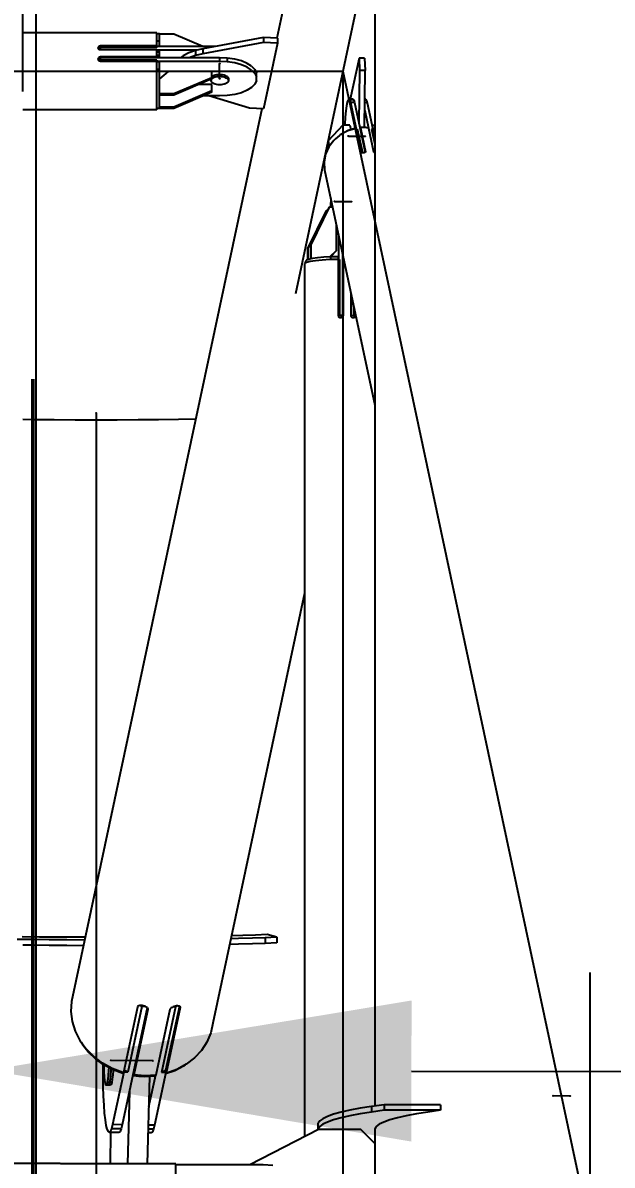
# Model space of a CAD drawing. Header units: millimetres. Extents: x 150209.93 to 150215.05, y 136675.65 to 136679.93.
# Drawn here: x 150211.3621 to 150211.4039, y 136678.6194 to 136678.7003 of the extents above; entities that cross this region are included whole.
import ezdxf

# ---------------------------------------------------------------- set-up
doc = ezdxf.new("R2010")
doc.units = ezdxf.units.MM
doc.header["$LTSCALE"] = 0.25
for name, pattern in [('CENTER', [50.8, 31.75, -6.35, 6.35, -6.35]), ('XKITLINE00', [0]), ('XKITLINE02', [4, 2, -2])]:
    doc.linetypes.add(name, pattern=pattern)
doc.styles.add('ROMANS', font='romans.shx')
doc.dimstyles.new('MD300', dxfattribs={"dimtxt": 2.5, "dimasz": 2.5, "dimexe": 1, "dimexo": 1, "dimgap": 0.5, "dimtad": 1, "dimdec": 1, "dimlfac": 50, "dimrnd": 0.5, "dimdsep": 46, "dimtxsty": 'ROMANS', "dimcen": 1, "dimclrd": 146, "dimclre": 146, "dimclrt": 30, "dimadec": 1, "dimazin": 2, "dimtfac": 1, "dimtdec": 1, "dimtmove": 0, "dimatfit": 1, "dimfxl": 1, "dimtolj": 1, "dimtzin": 0, "dimlwd": -1, "dimlwe": -1, "dimarcsym": 0})

# ---------------------------------------------------------------- blocks, each defined once
blk = doc.blocks.new('çatıı')
at = {"color": 8, "linetype": 'CENTER'}
for p, q in [((12195, 16877.2), (12195, 15209.12)), ((12370, 16010.75), (12370, 14354.32)), ((12370, 15740.27), (12195, 14920.27)), ((12238.78, 15327.62), (12238.78, 15332.93)), ((11927.5, 15330.27), (12282.5, 15330.27)), ((12282.5, 15330.27), (12282.5, 14510.27)), ((12282.5, 15330.27), (12370, 14920.27)), ((12284.42, 15307.31), (12290.39, 15307.23)), ((12279.51, 15284.13), (12285.48, 15284.06)), ((12195, 15209.12), (12195, 13540.01)), ((12215.11, 14979.51), (12200.2, 14979.7)), ((12362.99, 14967.06), (12357.02, 14967.13))]:
    blk.add_line(p, q, dxfattribs=at)
at = {"color": 8, "linetype": 'XKITLINE00'}
for p, q in [((12293.8, 15535.26), (12293.8, 14963.53)), ((12293.8, 15504.65), (12259.07, 15341.95)), ((12216.48, 15343.92), (12168.99, 15343.92)), ((12216.48, 15342.79), (12216.48, 15343.92)), ((12217.48, 15343.52), (12216.48, 15343.52)), ((12216.48, 15339.05), (12216.48, 15342.79)), ((12217.48, 15340.88), (12216.48, 15340.88)), ((12217.48, 15342.28), (12217.48, 15343.52)), ((12222.48, 15343.45), (12217.48, 15343.45)), ((12217.48, 15339.05), (12217.48, 15342.28)), ((12232.83, 15339.05), (12222.48, 15343.45)), ((12254.3, 15342.18), (12232.84, 15338.25)), ((12254.3, 15340.41), (12232.84, 15336.48)), ((12254.3, 15342.18), (12254.3, 15340.41)), ((12259.27, 15341.95), (12254.3, 15342.18)), ((12259.27, 15340.18), (12254.3, 15340.41)), ((12259.27, 15340.18), (12254.31, 15316.92)), ((12259.27, 15341.95), (12259.27, 15340.18)), ((12195.67, 15338.74), (12195.63, 15338.53)), ((12195.63, 15338.53), (12195.67, 15338.31)), ((12195.67, 15338.46), (12195.66, 15338.38)), ((12195.79, 15338.94), (12195.67, 15338.74)), ((12195.79, 15338.66), (12195.67, 15338.46)), ((12195.67, 15338.31), (12195.79, 15338.11)), ((12195.96, 15339.08), (12195.79, 15338.94)), ((12195.95, 15338.79), (12195.79, 15338.66)), ((12195.98, 15337.95), (12195.79, 15338.11)), ((12195.98, 15338.81), (12195.95, 15338.79)), ((12196.22, 15339.18), (12195.98, 15339.1)), ((12196.22, 15338.9), (12195.98, 15338.81)), ((12196.22, 15337.85), (12195.98, 15337.95)), ((12196.48, 15339.22), (12196.22, 15339.18)), ((12196.46, 15338.93), (12196.22, 15338.9)), ((12196.48, 15337.82), (12196.22, 15337.85)), ((12196.48, 15339.22), (12196.48, 15338.93)), ((12216.48, 15339.22), (12196.48, 15339.22)), ((12216.48, 15338.93), (12196.48, 15338.93)), ((12196.48, 15337.82), (12196.48, 15338.93)), ((12216.48, 15338.65), (12196.48, 15338.65)), ((12216.48, 15337.82), (12196.48, 15337.82)), ((12216.48, 15339.05), (12216.48, 15338.65)), ((12237.19, 15339.05), (12216.48, 15339.05)), ((12216.48, 15335.07), (12216.48, 15337.82)), ((12230.58, 15337.72), (12216.48, 15337.72)), ((12217.48, 15337.67), (12216.48, 15337.67)), ((12217.48, 15337.08), (12216.48, 15337.08)), ((12217.48, 15336.47), (12217.48, 15337.67)), ((12217.48, 15335.07), (12217.48, 15336.47)), ((12227.8, 15336.79), (12225.79, 15335.76)), ((12230.18, 15337.63), (12227.8, 15336.79)), ((12232.84, 15338.25), (12230.18, 15337.63)), ((12230.18, 15337.63), (12230.18, 15335.86)), ((12232.84, 15336.48), (12230.18, 15335.86)), ((12232.84, 15338.25), (12232.84, 15336.48)), ((12195.67, 15334.79), (12195.63, 15334.55)), ((12195.63, 15334.55), (12195.67, 15334.3)), ((12195.67, 15334.51), (12195.65, 15334.41)), ((12195.79, 15335.01), (12195.67, 15334.79)), ((12195.79, 15334.73), (12195.67, 15334.51)), ((12195.67, 15334.3), (12195.79, 15334.08)), ((12195.98, 15335.19), (12195.79, 15335.01)), ((12195.98, 15334.91), (12195.79, 15334.73)), ((12195.98, 15333.9), (12195.79, 15334.08)), ((12196.22, 15335.3), (12195.98, 15335.19)), ((12196.22, 15335.02), (12195.98, 15334.91)), ((12196.22, 15333.81), (12195.98, 15333.9)), ((12196.48, 15335.34), (12196.22, 15335.3)), ((12196.22, 15335.3), (12196.22, 15335.02)), ((12196.48, 15335.06), (12196.22, 15335.02)), ((12196.48, 15333.74), (12196.22, 15333.81)), ((12196.48, 15335.34), (12196.48, 15335.07)), ((12216.48, 15335.34), (12196.48, 15335.34)), ((12196.48, 15333.74), (12196.48, 15335.07)), ((12238.78, 15335.07), (12196.48, 15335.07)), ((12216.48, 15334.14), (12196.48, 15334.14)), ((12216.48, 15333.74), (12196.48, 15333.74)), ((12217.48, 15335.84), (12216.48, 15335.84)), ((12217.48, 15335.19), (12216.48, 15335.19)), ((12216.48, 15335.19), (12216.48, 15335.07)), ((12216.48, 15334.14), (12216.48, 15333.75)), ((12238.78, 15333.75), (12216.48, 15333.75)), ((12216.48, 15316.63), (12216.48, 15333.74)), ((12217.48, 15333.55), (12216.48, 15333.55)), ((12217.48, 15328.16), (12217.48, 15333.55)), ((12225.79, 15335.76), (12224.87, 15335.07)), ((12230.18, 15335.86), (12227.94, 15335.07)), ((12238.78, 15335.07), (12238.78, 15333.75)), ((12241.5, 15334.94), (12238.78, 15335.07)), ((12241.5, 15333.61), (12238.78, 15333.75)), ((12241.5, 15334.94), (12241.5, 15333.61)), ((12244.11, 15334.54), (12241.5, 15334.94)), ((12244.11, 15333.22), (12241.5, 15333.61)), ((12246.48, 15333.9), (12244.11, 15334.54)), ((12246.48, 15332.58), (12244.11, 15333.22)), ((12248.51, 15333.05), (12246.48, 15333.9)), ((12248.51, 15331.72), (12246.48, 15332.58)), ((12250.12, 15332.01), (12248.51, 15333.05)), ((12250.12, 15332.01), (12251.24, 15330.84)), ((12288.2, 15334.94), (12285.12, 15320.4)), ((12290.19, 15334.91), (12288.2, 15334.94)), ((12288.2, 15334.94), (12288.39, 15330.53)), ((12290.19, 15334.91), (12290.38, 15330.5)), ((12217.48, 15330.87), (12216.48, 15330.87)), ((12220.48, 15330.19), (12217.48, 15327.54)), ((12217.48, 15322.25), (12217.48, 15328.16)), ((12235.98, 15330.19), (12220.48, 15330.19)), ((12235.98, 15327.98), (12222.48, 15322.24)), ((12235.98, 15327.52), (12235.98, 15330.19)), ((12236.09, 15328.35), (12235.98, 15328.23)), ((12236.4, 15328.55), (12236.09, 15328.35)), ((12236.79, 15328.73), (12236.4, 15328.55)), ((12236.79, 15328.03), (12236.4, 15327.85)), ((12237.23, 15328.88), (12236.79, 15328.73)), ((12237.23, 15328.17), (12236.79, 15328.03)), ((12237.72, 15328.98), (12237.23, 15328.88)), ((12237.72, 15328.28), (12237.23, 15328.17)), ((12238.24, 15329.05), (12237.72, 15328.98)), ((12238.24, 15328.34), (12237.72, 15328.28)), ((12238.78, 15329.07), (12238.24, 15329.05)), ((12238.78, 15328.36), (12238.24, 15328.34)), ((12239.32, 15329.05), (12238.78, 15329.07)), ((12238.78, 15329.07), (12238.78, 15328.36)), ((12239.32, 15328.34), (12238.78, 15328.36)), ((12239.84, 15328.98), (12239.32, 15329.05)), ((12239.84, 15328.28), (12239.32, 15328.34)), ((12240.33, 15328.88), (12239.84, 15328.98)), ((12240.33, 15328.17), (12239.84, 15328.28)), ((12240.77, 15328.73), (12240.33, 15328.88)), ((12240.77, 15328.03), (12240.33, 15328.17)), ((12241.15, 15328.55), (12240.77, 15328.73)), ((12241.15, 15327.85), (12240.77, 15328.03)), ((12241.46, 15328.35), (12241.15, 15328.55)), ((12241.46, 15328.35), (12241.69, 15328.12)), ((12241.69, 15328.12), (12241.83, 15327.87)), ((12241.83, 15327.87), (12241.88, 15327.62)), ((12250.12, 15330.68), (12248.51, 15331.72)), ((12250.12, 15330.68), (12251.24, 15329.51)), ((12251.24, 15330.84), (12251.81, 15329.59)), ((12251.24, 15329.51), (12251.81, 15328.26)), ((12251.81, 15326.98), (12251.81, 15329.59)), ((12288.39, 15330.53), (12288.17, 15311.99)), ((12290.38, 15330.5), (12288.39, 15330.53)), ((12290.14, 15310.34), (12290.38, 15330.5)), ((12235.98, 15327.52), (12222.48, 15321.77)), ((12235.98, 15325.52), (12231.29, 15325.52)), ((12235.68, 15327.39), (12235.68, 15326.92)), ((12235.73, 15327.17), (12235.68, 15326.92)), ((12235.68, 15326.92), (12235.73, 15326.66)), ((12235.87, 15327.41), (12235.73, 15327.17)), ((12235.73, 15326.66), (12235.87, 15326.42)), ((12235.96, 15327.51), (12235.87, 15327.41)), ((12235.87, 15326.42), (12236.09, 15326.19)), ((12236.09, 15327.64), (12235.98, 15327.52)), ((12235.98, 15322.84), (12235.98, 15325.52)), ((12236.4, 15327.85), (12236.09, 15327.64)), ((12236.4, 15325.98), (12236.09, 15326.19)), ((12236.79, 15325.81), (12236.4, 15325.98)), ((12237.23, 15325.66), (12236.79, 15325.81)), ((12237.72, 15325.55), (12237.23, 15325.66)), ((12238.24, 15325.49), (12237.72, 15325.55)), ((12238.78, 15325.47), (12238.24, 15325.49)), ((12239.32, 15325.49), (12238.78, 15325.47)), ((12239.84, 15325.55), (12239.32, 15325.49)), ((12240.33, 15325.66), (12239.84, 15325.55)), ((12240.77, 15325.81), (12240.33, 15325.66)), ((12241.15, 15325.98), (12240.77, 15325.81)), ((12241.46, 15327.64), (12241.15, 15327.85)), ((12241.46, 15326.19), (12241.15, 15325.98)), ((12241.46, 15327.64), (12241.69, 15327.41)), ((12241.69, 15326.42), (12241.46, 15326.19)), ((12241.69, 15327.41), (12241.83, 15327.17)), ((12241.83, 15326.66), (12241.69, 15326.42)), ((12241.83, 15327.17), (12241.88, 15326.92)), ((12241.88, 15326.92), (12241.83, 15326.66)), ((12241.88, 15327.62), (12241.88, 15326.92)), ((12250.12, 15324.56), (12248.51, 15323.53)), ((12251.24, 15325.73), (12250.12, 15324.56)), ((12251.81, 15326.98), (12251.24, 15325.73)), ((12217.48, 15322.25), (12217.48, 15322.24)), ((12217.48, 15322.24), (12217.48, 15322.22)), ((12222.48, 15322.24), (12217.48, 15322.24)), ((12217.48, 15317.12), (12217.48, 15322.22)), ((12222.48, 15321.77), (12217.48, 15321.77)), ((12235.98, 15323.31), (12222.48, 15317.56)), ((12235.98, 15322.84), (12222.48, 15317.1)), ((12222.48, 15322.24), (12222.48, 15321.77)), ((12238.78, 15321.5), (12232.83, 15321.5)), ((12249.33, 15317.16), (12234.89, 15321.5)), ((12241.5, 15321.63), (12238.78, 15321.5)), ((12244.11, 15322.03), (12241.5, 15321.63)), ((12246.48, 15322.67), (12244.11, 15322.03)), ((12248.51, 15323.53), (12246.48, 15322.67)), ((12284.32, 15320.16), (12284.03, 15319.35)), ((12284.61, 15320.41), (12284.32, 15320.16)), ((12286.1, 15320.39), (12284.61, 15320.41)), ((12284.61, 15320.41), (12284.89, 15320.08)), ((12286.38, 15320.06), (12284.89, 15320.08)), ((12284.89, 15320.08), (12285.15, 15319.19)), ((12286.1, 15320.39), (12286.38, 15320.06)), ((12286.38, 15320.06), (12286.64, 15319.17)), ((12290.57, 15320.33), (12290.26, 15320.33)), ((12290.85, 15320), (12290.26, 15320.01)), ((12290.57, 15320.33), (12290.85, 15320)), ((12290.85, 15320), (12291.11, 15319.12)), ((12216.48, 15316.63), (12168.99, 15316.63)), ((12253.74, 15316.95), (12186.21, 15000.53)), ((12217.48, 15317.03), (12216.48, 15317.03)), ((12222.48, 15317.56), (12217.48, 15317.56)), ((12217.48, 15317.12), (12217.48, 15317.1)), ((12222.48, 15317.1), (12217.48, 15317.1)), ((12217.48, 15317.1), (12217.48, 15317.03)), ((12222.48, 15317.56), (12222.48, 15317.1)), ((12254.31, 15316.92), (12249.33, 15317.16)), ((12283.53, 15316.22), (12283.33, 15314.03)), ((12283.77, 15318.02), (12283.53, 15316.22)), ((12284.03, 15319.35), (12283.77, 15318.02)), ((12286.64, 15319.17), (12285.15, 15319.19)), ((12285.15, 15319.19), (12287.15, 15309.82)), ((12286.64, 15319.17), (12290.41, 15301.51)), ((12290.21, 15316.37), (12291.55, 15310.12)), ((12291.11, 15319.12), (12290.25, 15319.13)), ((12291.11, 15319.12), (12293.11, 15309.74)), ((12283.33, 15314.03), (12283.18, 15311.54)), ((12282.49, 15311.15), (12277.24, 15305.56)), ((12281.53, 15307.69), (12279.26, 15305.75)), ((12284.2, 15309.13), (12281.53, 15307.69)), ((12281.96, 15308.01), (12281.6, 15307.72)), ((12284.35, 15309.26), (12281.96, 15308.01)), ((12284.98, 15311.12), (12282.49, 15311.15)), ((12283.18, 15311.54), (12283.16, 15311.14)), ((12287.06, 15309.99), (12284.2, 15309.13)), ((12286.95, 15310.04), (12284.35, 15309.26)), ((12284.35, 15309.26), (12284.37, 15309.18)), ((12284.98, 15311.12), (12285.31, 15309.55)), ((12286.95, 15310.04), (12286.96, 15309.96)), ((12287.06, 15309.99), (12288.85, 15301.58)), ((12287.15, 15309.82), (12287.14, 15309.63)), ((12287.6, 15309.81), (12287.14, 15309.59)), ((12287.6, 15309.81), (12287.15, 15309.82)), ((12287.6, 15309.81), (12289.39, 15301.41)), ((12288.65, 15310.29), (12288.63, 15309.86)), ((12289.35, 15310.33), (12288.65, 15310.29)), ((12288.65, 15310.29), (12288.74, 15309.87)), ((12288.74, 15309.87), (12288.72, 15309.44)), ((12288.76, 15310.16), (12288.73, 15309.61)), ((12288.73, 15309.61), (12290.45, 15301.54)), ((12290.16, 15310.28), (12288.76, 15310.16)), ((12288.76, 15310.16), (12290.55, 15301.75)), ((12290.05, 15310.34), (12289.35, 15310.33)), ((12289.35, 15310.33), (12289.38, 15310.21)), ((12290.75, 15310.31), (12290.05, 15310.34)), ((12291.54, 15310.12), (12290.16, 15310.28)), ((12291.44, 15310.25), (12290.75, 15310.31)), ((12290.75, 15310.31), (12290.77, 15310.21)), ((12291.44, 15310.25), (12291.46, 15310.13)), ((12291.54, 15310.12), (12293.34, 15301.71)), ((12292.66, 15309.75), (12293.8, 15304.45)), ((12293.11, 15309.74), (12292.66, 15309.75)), ((12293.1, 15309.51), (12292.66, 15309.75)), ((12293.43, 15311.01), (12292.84, 15311.02)), ((12293.11, 15309.97), (12293.1, 15309.8)), ((12293.11, 15309.74), (12293.1, 15309.51)), ((12293.1, 15309.51), (12293.8, 15306.25)), ((12293.8, 15309.73), (12293.11, 15309.97)), ((12293.11, 15309.97), (12293.2, 15309.54)), ((12293.2, 15309.54), (12293.18, 15309.15)), ((12293.22, 15309.91), (12293.19, 15309.34)), ((12293.19, 15309.34), (12293.8, 15306.5)), ((12293.22, 15309.91), (12293.8, 15307.23)), ((12293.8, 15309.72), (12293.22, 15309.91)), ((12293.8, 15310.74), (12293.43, 15311.01)), ((12277.24, 15305.56), (12277.18, 15304.65)), ((12277.18, 15304.65), (12277.46, 15303.34)), ((12277.24, 15305.56), (12277.65, 15303.62)), ((12279.26, 15305.75), (12277.5, 15303.43)), ((12279.88, 15306.36), (12279.64, 15306.08)), ((12281.25, 15307.45), (12279.88, 15306.36)), ((12276.34, 15300.82), (12275.83, 15298.07)), ((12277.5, 15303.43), (12276.34, 15300.82)), ((12288.85, 15301.58), (12288.94, 15301.49)), ((12289.06, 15301.4), (12288.94, 15301.49)), ((12289.27, 15301.34), (12289.06, 15301.4)), ((12289.39, 15301.41), (12289.26, 15301.34)), ((12289.51, 15301.31), (12289.27, 15301.34)), ((12290.17, 15301.4), (12289.39, 15301.41)), ((12289.78, 15301.32), (12289.51, 15301.31)), ((12290.04, 15301.36), (12289.78, 15301.32)), ((12290.27, 15301.43), (12290.04, 15301.36)), ((12290.44, 15301.53), (12290.27, 15301.43)), ((12290.54, 15301.64), (12290.44, 15301.53)), ((12290.55, 15301.75), (12290.54, 15301.64)), ((12293.34, 15301.71), (12293.4, 15301.6)), ((12293.54, 15301.49), (12293.4, 15301.6)), ((12293.75, 15301.39), (12293.54, 15301.49)), ((12293.8, 15301.37), (12293.75, 15301.39)), ((12275.83, 15298.07), (12276, 15295.31)), ((12276, 15295.31), (12293.8, 15211.94)), ((12278.16, 15285.2), (12278.13, 15282.57)), ((12278.39, 15284.11), (12278.39, 15283.77)), ((12278.39, 15283.77), (12278.39, 15283.24)), ((12276.45, 15280.73), (12269.98, 15267.41)), ((12276.55, 15280.85), (12270.09, 15267.53)), ((12277.5, 15281.92), (12271.04, 15268.6)), ((12277.61, 15282.04), (12271.14, 15268.72)), ((12276.55, 15280.85), (12276.45, 15280.73)), ((12276.98, 15280.84), (12276.55, 15280.85)), ((12277.61, 15282.04), (12277.5, 15281.92)), ((12278.84, 15282.02), (12277.61, 15282.04)), ((12278.13, 15282.57), (12278.13, 15282.03)), ((12278.39, 15283.24), (12278.41, 15282.74)), ((12278.41, 15282.74), (12278.43, 15282.28)), ((12278.43, 15282.28), (12278.45, 15282.03)), ((12280.09, 15276.15), (12280.09, 15266.62)), ((12280.89, 15272.4), (12280.89, 15263.55)), ((12270.09, 15267.53), (12269.98, 15267.41)), ((12269.98, 15267.41), (12269.98, 15263.44)), ((12270.09, 15267.53), (12270.09, 15263.48)), ((12271.14, 15268.72), (12271.04, 15268.6)), ((12271.04, 15268.6), (12271.04, 15263.73)), ((12271.14, 15268.72), (12271.14, 15263.75)), ((12269.53, 15263.27), (12269.25, 15262.95)), ((12270.36, 15263.58), (12269.53, 15263.27)), ((12271.14, 15263.75), (12270.36, 15263.58)), ((12272.78, 15263.1), (12270.89, 15262.81)), ((12271.16, 15263.75), (12271.14, 15263.75)), ((12271.14, 15263.75), (12271.14, 15263.75)), ((12271.7, 15263.87), (12271.16, 15263.75)), ((12273.5, 15264.11), (12271.7, 15263.87)), ((12275.16, 15263.33), (12272.78, 15263.1)), ((12275.67, 15264.31), (12273.5, 15264.11)), ((12277.9, 15263.49), (12275.16, 15263.33)), ((12278.13, 15264.45), (12275.67, 15264.31)), ((12280.09, 15266.62), (12277.87, 15264.43)), ((12279.99, 15266.5), (12277.89, 15264.43)), ((12280.81, 15263.58), (12277.9, 15263.49)), ((12279.04, 15265.43), (12278.04, 15264.44)), ((12278.93, 15265.31), (12278.05, 15264.44)), ((12278.13, 15264.52), (12278.13, 15264.45)), ((12280.77, 15264.52), (12278.13, 15264.45)), ((12278.13, 15264.45), (12278.13, 15263.5)), ((12279.04, 15265.56), (12279.04, 15265.43)), ((12280.77, 15264.52), (12280.77, 15263.57)), ((12280.81, 15263.58), (12280.81, 15243.72)), ((12281.34, 15263.55), (12280.87, 15263.52)), ((12280.89, 15263.55), (12280.87, 15263.52)), ((12280.87, 15263.52), (12280.87, 15243.67)), ((12281.34, 15263.55), (12280.89, 15263.55)), ((12281.34, 15263.55), (12281.34, 15243.69)), ((12282.38, 15265.41), (12282.38, 15243.68)), ((12282.49, 15264.53), (12282.38, 15264.41)), ((12282.49, 15263.54), (12282.38, 15263.42)), ((12282.53, 15263.58), (12282.46, 15263.51)), ((12282.46, 15263.51), (12282.46, 15243.65)), ((12282.57, 15264.53), (12282.49, 15264.53)), ((12282.49, 15264.53), (12282.49, 15263.54)), ((12282.53, 15263.58), (12282.53, 15243.72)), ((12282.78, 15263.58), (12282.53, 15263.58)), ((12269.58, 15262.48), (12268.92, 15262.13)), ((12268.92, 15262.13), (12268.92, 14952.73)), ((12269.25, 15262.95), (12269.25, 15262.3)), ((12270.89, 15262.81), (12269.58, 15262.48)), ((12282.46, 15260.4), (12282.38, 15260.4)), ((12285.31, 15251.7), (12285.31, 15243.69)), ((12285.37, 15251.43), (12285.37, 15243.64)), ((12280.81, 15243.72), (12280.88, 15243.46)), ((12280.87, 15243.67), (12280.84, 15243.63)), ((12281.34, 15243.69), (12280.87, 15243.67)), ((12280.88, 15243.46), (12280.98, 15243.23)), ((12281.17, 15243.04), (12280.98, 15243.23)), ((12281.41, 15242.92), (12281.17, 15243.04)), ((12282.38, 15243.68), (12281.34, 15243.69)), ((12281.67, 15242.88), (12281.41, 15242.92)), ((12281.93, 15242.92), (12281.67, 15242.88)), ((12282.38, 15243.68), (12281.68, 15242.88)), ((12282.17, 15243.04), (12281.93, 15242.92)), ((12282.36, 15243.23), (12282.17, 15243.04)), ((12282.42, 15243.39), (12282.31, 15243.17)), ((12282.48, 15243.46), (12282.36, 15243.23)), ((12282.46, 15243.65), (12282.42, 15243.39)), ((12282.48, 15243.46), (12282.42, 15243.39)), ((12282.53, 15243.72), (12282.46, 15243.65)), ((12282.53, 15243.72), (12282.48, 15243.46)), ((12285.31, 15243.69), (12285.35, 15243.43)), ((12285.37, 15243.64), (12285.33, 15243.59)), ((12285.35, 15243.43), (12285.47, 15243.19)), ((12286.41, 15243.63), (12285.37, 15243.64)), ((12285.47, 15243.19), (12285.65, 15243)), ((12285.89, 15242.87), (12285.65, 15243)), ((12286.15, 15242.82), (12285.89, 15242.87)), ((12286.83, 15243.59), (12286.15, 15242.82)), ((12286.4, 15242.86), (12286.15, 15242.82)), ((12286.64, 15242.97), (12286.4, 15242.86)), ((12286.41, 15246.55), (12286.41, 15243.63)), ((12286.83, 15243.59), (12286.41, 15243.63)), ((12286.82, 15243.15), (12286.64, 15242.97)), ((12286.87, 15243.31), (12286.77, 15243.1)), ((12286.92, 15243.38), (12286.82, 15243.15)), ((12286.83, 15244.57), (12286.83, 15243.59)), ((12286.91, 15243.57), (12286.87, 15243.31)), ((12286.91, 15244.19), (12286.91, 15243.57)), ((12286.98, 15243.64), (12286.91, 15243.57)), ((12286.98, 15243.64), (12286.92, 15243.38)), ((12286.98, 15243.88), (12286.98, 15243.64)), ((12172.88, 15206.74), (12168.99, 15206.78)), ((12180.13, 15206.68), (12172.88, 15206.74)), ((12187.53, 15206.64), (12180.13, 15206.68)), ((12195, 15206.63), (12187.53, 15206.64)), ((12202.46, 15206.64), (12195, 15206.63)), ((12209.86, 15206.68), (12202.46, 15206.64)), ((12217.12, 15206.74), (12209.86, 15206.68)), ((12224.16, 15206.82), (12217.12, 15206.74)), ((12230.25, 15206.92), (12224.16, 15206.82)), ((12268.92, 15145.24), (12236.4, 14992.86)), ((12255.67, 15024.29), (12251.54, 15024.13)), ((12259.09, 15023.32), (12255.67, 15024.29)), ((12172.13, 15022.49), (12166.99, 15022.56)), ((12174.87, 15023.4), (12168.71, 15023.46)), ((12172.13, 15020.49), (12168.99, 15020.53)), ((12178.29, 15022.42), (12172.13, 15022.49)), ((12178.29, 15020.42), (12172.13, 15020.49)), ((12181.17, 15023.35), (12174.87, 15023.4)), ((12184.59, 15022.38), (12178.29, 15022.42)), ((12184.59, 15020.38), (12178.29, 15020.42)), ((12187.57, 15023.32), (12181.17, 15023.35)), ((12190.86, 15022.35), (12184.59, 15022.38)), ((12190.44, 15020.35), (12184.59, 15020.38)), ((12191.07, 15023.31), (12187.57, 15023.32)), ((12245.51, 15020.87), (12242.31, 15020.79)), ((12245.51, 15022.87), (12242.74, 15022.8)), ((12247, 15023.98), (12242.97, 15023.86)), ((12250.42, 15023), (12245.51, 15022.87)), ((12250.42, 15021), (12245.51, 15020.87)), ((12251.54, 15024.13), (12247, 15023.98)), ((12254.96, 15023.15), (12250.42, 15023)), ((12254.96, 15021.15), (12250.42, 15021)), ((12259.09, 15023.32), (12254.96, 15023.15)), ((12254.96, 15023.15), (12254.96, 15021.15)), ((12259.09, 15021.32), (12254.96, 15021.15)), ((12259.09, 15023.32), (12259.09, 15021.32)), ((12186.21, 15000.53), (12186.05, 14997.02)), ((12186.05, 14997.02), (12186.51, 14993.5)), ((12213.11, 14998.33), (12204.27, 14956.9)), ((12209.63, 14998.61), (12204.66, 14975.35)), ((12211.18, 14998.78), (12206.22, 14975.53)), ((12213.17, 14998.26), (12208.33, 14975.59)), ((12213.34, 14997.78), (12208.38, 14974.53)), ((12209.71, 14998.79), (12209.63, 14998.61)), ((12209.89, 14998.94), (12209.71, 14998.79)), ((12210.15, 14999.05), (12209.89, 14998.94)), ((12210.47, 14999.12), (12210.15, 14999.05)), ((12210.84, 14999.15), (12210.47, 14999.12)), ((12211.18, 14998.78), (12210.51, 14999.13)), ((12211.25, 14999.12), (12210.84, 14999.15)), ((12212.5, 14998.76), (12211.18, 14998.78)), ((12211.67, 14999.05), (12211.25, 14999.12)), ((12212.08, 14998.94), (12211.67, 14999.05)), ((12212.45, 14998.79), (12212.08, 14998.94)), ((12212.78, 14998.6), (12212.45, 14998.79)), ((12213.05, 14998.4), (12212.78, 14998.6)), ((12213.05, 14998.4), (12213.24, 14998.19)), ((12213.24, 14998.19), (12213.31, 14998.02)), ((12213.31, 14998.02), (12213.33, 14997.98)), ((12213.33, 14997.98), (12213.34, 14997.78)), ((12221.09, 14997.69), (12216.13, 14974.43)), ((12223.17, 14998.63), (12218.21, 14975.37)), ((12224.49, 14998.85), (12219.64, 14976.11)), ((12224.55, 14998.81), (12219.73, 14976.25)), ((12224.74, 14998.41), (12219.78, 14975.16)), ((12221.18, 14997.88), (12221.09, 14997.69)), ((12221.22, 14997.92), (12221.18, 14997.88)), ((12221.36, 14998.09), (12221.22, 14997.92)), ((12221.61, 14998.29), (12221.36, 14998.09)), ((12221.92, 14998.49), (12221.61, 14998.29)), ((12222.29, 14998.66), (12221.92, 14998.49)), ((12223.17, 14998.63), (12222.25, 14998.64)), ((12222.69, 14998.8), (12222.29, 14998.66)), ((12223.1, 14998.91), (12222.69, 14998.8)), ((12223.5, 14998.97), (12223.1, 14998.91)), ((12223.86, 14998.98), (12223.17, 14998.63)), ((12223.87, 14998.98), (12223.5, 14998.97)), ((12224.2, 14998.95), (12223.87, 14998.98)), ((12224.46, 14998.87), (12224.2, 14998.95)), ((12224.64, 14998.75), (12224.46, 14998.87)), ((12224.64, 14998.75), (12224.74, 14998.6)), ((12224.74, 14998.6), (12224.74, 14998.41)), ((12186.51, 14993.5), (12187.58, 14990.05)), ((12236.4, 14992.86), (12235.62, 14989.44)), ((12236.41, 14993.15), (12236.4, 14992.86)), ((12187.58, 14990.05), (12189.24, 14986.78)), ((12235.62, 14989.44), (12234.24, 14986.2)), ((12189.24, 14986.78), (12191.44, 14983.74)), ((12189.7, 14986.13), (12190.23, 14985.21)), ((12190.23, 14985.21), (12192.37, 14982.5)), ((12191.44, 14983.74), (12194.13, 14981.02)), ((12234.24, 14986.2), (12232.3, 14983.22)), ((12194.92, 14980.08), (12192.37, 14982.5)), ((12197.24, 14978.69), (12194.13, 14981.02)), ((12197.83, 14978.01), (12194.92, 14980.08)), ((12229.84, 14980.57), (12226.93, 14978.31)), ((12232.3, 14983.22), (12229.84, 14980.57)), ((12200.69, 14976.81), (12197.24, 14978.69)), ((12197.34, 14977.89), (12197.33, 14974.14)), ((12197.35, 14978.35), (12197.34, 14977.89)), ((12197.68, 14978.12), (12197.68, 14977.45)), ((12197.68, 14977.45), (12197.73, 14975.6)), ((12201.02, 14976.32), (12197.83, 14978.01)), ((12199.42, 14976.16), (12199.29, 14974.45)), ((12199.46, 14977.15), (12199.42, 14976.16)), ((12200.21, 14976.15), (12200.09, 14974.44)), ((12200.21, 14976.15), (12200.09, 14974.44)), ((12200.24, 14976.73), (12200.21, 14976.15)), ((12200.24, 14976.73), (12200.21, 14976.15)), ((12204.41, 14975.41), (12200.69, 14976.81)), ((12201.01, 14976.14), (12200.88, 14974.43)), ((12201.02, 14976.32), (12201.01, 14976.14)), ((12201.09, 14976.66), (12201.02, 14976.32)), ((12204.44, 14975.06), (12201.02, 14976.32)), ((12204.75, 14975.74), (12204.76, 14975.55)), ((12206.22, 14975.53), (12204.85, 14976.23)), ((12208.32, 14975.89), (12208.35, 14975.15)), ((12219.64, 14976.11), (12218.21, 14975.37)), ((12222.86, 14976.04), (12219.57, 14974.87)), ((12219.64, 14976.11), (12219.67, 14975.35)), ((12219.75, 14975.8), (12219.67, 14975.41)), ((12219.72, 14976.49), (12219.75, 14975.8)), ((12219.73, 14976.25), (12219.78, 14975.16)), ((12223.63, 14976.51), (12220.02, 14975.21)), ((12225.92, 14977.65), (12222.86, 14976.04)), ((12222.91, 14976.25), (12222.86, 14976.04)), ((12226.93, 14978.31), (12223.63, 14976.51)), ((12226.53, 14978.1), (12225.92, 14977.65)), ((12197.33, 14974.14), (12197.38, 14970.49)), ((12197.73, 14975.6), (12197.83, 14973.96)), ((12197.83, 14973.96), (12197.96, 14972.61)), ((12197.96, 14972.61), (12198.13, 14971.62)), ((12198.13, 14971.62), (12198.32, 14971.03)), ((12198.94, 14971.89), (12198.74, 14971.17)), ((12199.13, 14973), (12198.94, 14971.89)), ((12199.74, 14971.88), (12198.94, 14971.89)), ((12199.29, 14974.45), (12199.13, 14973)), ((12199.74, 14971.88), (12199.54, 14971.16)), ((12199.74, 14971.88), (12199.54, 14971.16)), ((12199.93, 14972.99), (12199.74, 14971.88)), ((12199.93, 14972.99), (12199.74, 14971.88)), ((12200.53, 14971.87), (12199.74, 14971.88)), ((12200.09, 14974.44), (12199.93, 14972.99)), ((12200.09, 14974.44), (12199.93, 14972.99)), ((12200.53, 14971.87), (12200.33, 14971.15)), ((12200.72, 14972.98), (12200.53, 14971.87)), ((12200.88, 14974.43), (12200.72, 14972.98)), ((12204.76, 14975.55), (12200.79, 14956.94)), ((12204.66, 14975.35), (12204.41, 14975.41)), ((12204.51, 14975.39), (12204.44, 14975.06)), ((12206.22, 14975.53), (12204.76, 14975.55)), ((12208.12, 14974.96), (12208.15, 14974.22)), ((12208.35, 14975.15), (12208.15, 14974.22)), ((12210.09, 14973.99), (12208.15, 14974.22)), ((12208.33, 14975.59), (12208.38, 14974.53)), ((12212.27, 14974.21), (12208.38, 14974.53)), ((12210.18, 14974.38), (12210.09, 14973.99)), ((12212.04, 14973.9), (12210.09, 14973.99)), ((12213.98, 14973.94), (12212.04, 14973.9)), ((12216.13, 14974.43), (12212.27, 14974.21)), ((12213.88, 14973.94), (12213.07, 14943.04)), ((12215.98, 14974.42), (12213.6, 14963.26)), ((12214.06, 14974.31), (12213.98, 14973.94)), ((12215.91, 14974.13), (12213.98, 14973.94)), ((12219.67, 14975.35), (12215.7, 14956.75)), ((12215.97, 14974.42), (12215.91, 14974.13)), ((12219.67, 14975.35), (12218.21, 14975.37)), ((12220.02, 14975.21), (12219.78, 14975.16)), ((12197.38, 14970.49), (12197.49, 14967.03)), ((12198.53, 14970.88), (12198.32, 14971.03)), ((12198.74, 14971.17), (12198.53, 14970.88)), ((12199.32, 14970.87), (12198.53, 14970.88)), ((12199.54, 14971.16), (12199.32, 14970.87)), ((12199.54, 14971.16), (12199.32, 14970.87)), ((12200.12, 14970.86), (12199.32, 14970.87)), ((12200.33, 14971.15), (12200.12, 14970.86)), ((12206.78, 14968.68), (12206.1, 14943.04)), ((12197.49, 14967.03), (12197.67, 14963.84)), ((12197.67, 14963.84), (12197.89, 14961.01)), ((12297.11, 14963.97), (12292.65, 14963.38)), ((12317.11, 14963.97), (12297.11, 14963.97)), ((12297.11, 14963.97), (12297.11, 14961.99)), ((12317.11, 14963.97), (12317.11, 14961.99)), ((12197.89, 14961.01), (12198.17, 14958.6)), ((12277.03, 14959.81), (12275.4, 14959.02)), ((12279.18, 14960.59), (12277.03, 14959.81)), ((12281.83, 14961.34), (12279.18, 14960.59)), ((12284.98, 14962.06), (12281.83, 14961.34)), ((12284.98, 14960.07), (12281.83, 14959.35)), ((12288.59, 14962.74), (12284.98, 14962.06)), ((12288.59, 14960.75), (12284.98, 14960.07)), ((12292.65, 14963.38), (12288.59, 14962.74)), ((12292.65, 14961.39), (12288.59, 14960.75)), ((12292.65, 14963.38), (12292.65, 14961.39)), ((12297.11, 14961.99), (12292.65, 14961.39)), ((12317.11, 14961.99), (12297.11, 14961.99)), ((12304.98, 14960.07), (12301.83, 14959.35)), ((12308.59, 14960.75), (12304.98, 14960.07)), ((12312.65, 14961.39), (12308.59, 14960.75)), ((12317.11, 14961.99), (12312.65, 14961.39)), ((12198.17, 14958.6), (12198.48, 14956.67)), ((12198.48, 14956.67), (12198.83, 14955.27)), ((12200.4, 14955.46), (12200, 14954.53)), ((12200.79, 14956.94), (12200.4, 14955.46)), ((12203.88, 14955.41), (12200.4, 14955.46)), ((12204.27, 14956.9), (12200.79, 14956.94)), ((12203.88, 14955.41), (12203.48, 14954.49)), ((12204.27, 14956.9), (12203.88, 14955.41)), ((12215.7, 14956.75), (12213.43, 14956.78)), ((12215.7, 14956.75), (12215.32, 14955.27)), ((12274.31, 14958.21), (12273.76, 14957.39)), ((12273.76, 14955.23), (12273.76, 14957.39)), ((12274.31, 14956.22), (12273.76, 14955.4)), ((12275.4, 14959.02), (12274.31, 14958.21)), ((12275.4, 14957.03), (12274.31, 14956.22)), ((12277.03, 14957.83), (12275.4, 14957.03)), ((12279.18, 14958.6), (12277.03, 14957.83)), ((12281.83, 14959.35), (12279.18, 14958.6)), ((12294.31, 14956.22), (12293.76, 14955.4)), ((12293.76, 14955.4), (12293.76, 14954.58)), ((12293.8, 14955.45), (12293.8, 14950.29)), ((12295.4, 14957.03), (12294.31, 14956.22)), ((12297.03, 14957.83), (12295.4, 14957.03)), ((12299.18, 14958.6), (12297.03, 14957.83)), ((12301.83, 14959.35), (12299.18, 14958.6)), ((12198.83, 14955.27), (12199.21, 14954.44)), ((12199.6, 14954.19), (12199.21, 14954.44)), ((12200, 14954.53), (12199.6, 14954.19)), ((12203.09, 14954.15), (12199.6, 14954.19)), ((12200.1, 14954.18), (12199.92, 14943.04)), ((12203.48, 14954.49), (12203.09, 14954.15)), ((12214.52, 14954), (12213.36, 14954.02)), ((12215.32, 14955.27), (12213.39, 14955.29)), ((12214.92, 14954.34), (12214.52, 14954)), ((12215.32, 14955.27), (12214.92, 14954.34)), ((12273.8, 14955.25), (12249.43, 14942.67)), ((12288.8, 14955.25), (12273.8, 14955.25)), ((12293.8, 14950.29), (12288.8, 14955.25)), ((12293.76, 14954.58), (12293.8, 14954.53)), ((12293.8, 14950.29), (12293.8, 14892.12)), ((12182.19, 14943.1), (12027.8, 14943.1)), ((12182.36, 14943.06), (12182.19, 14943.1)), ((12182.6, 14943.04), (12182.36, 14943.06)), ((12182.89, 14943.04), (12182.6, 14943.04)), ((12182.89, 14943.02), (12182.6, 14943.04)), ((12183.2, 14943.04), (12182.89, 14943.04)), ((12183.2, 14943.01), (12182.89, 14943.02)), ((12183.2, 14943.04), (12183.2, 14943.01)), ((12223.2, 14943.04), (12183.2, 14943.04)), ((12223.2, 14943.01), (12183.2, 14943.01)), ((12223.2, 14943.04), (12223.2, 14943.01)), ((12223.2, 14939.51), (12223.2, 14943.01)), ((12254.2, 14942.67), (12223.2, 14942.67)), ((12257.64, 14942.4), (12254.2, 14942.67))]:
    blk.add_line(p, q, dxfattribs=at)
at = {"color": 116, "linetype": 'XKITLINE02', "true_color": 0x136734}
for p, q in [((12168.99, 15323.03), (12168.99, 15421.06)), ((12172.31, 13721.24), (12172.31, 15406.22)), ((12172.84, 13721.24), (12172.84, 15406.22)), ((12173.69, 14943.1), (12173.69, 15406.22)), ((12173.69, 14446.09), (12173.69, 14943.1))]:
    blk.add_line(p, q, dxfattribs=at)
at = {"color": 7, "linetype": 'XKITLINE00'}
blk.add_line((12173.69, 14943.1), (12173.69, 15394.56), dxfattribs=at)
at = {"color": 8, "linetype": 'XKITLINE00'}
for centre in [(12238.78, 15332.93), (12282.5, 15330.27), (12282.5, 15330.27), (12282.5, 15330.27), (12238.78, 15327.62), (12284.42, 15307.31), (12290.39, 15307.23), (12279.51, 15284.13), (12285.48, 15284.06), (12195, 15209.12), (12195, 15209.12), (12200.2, 14979.7), (12215.11, 14979.51), (12357.02, 14967.13), (12362.99, 14967.06)]:
    blk.add_circle(centre, 0.05, dxfattribs=at)
blk = doc.blocks.new('*D4')
at = {"color": 146, "transparency": 16777216}
for p, q in [((150211.389635, 136678.626031), (150212.053944, 136678.624802)), ((150211.358006, 136677.744973), (150211.357786, 136677.626088)), ((150212.082314, 136677.743633), (150212.082095, 136677.624748))]:
    blk.add_line(p, q, dxfattribs=at)
for points in [[(150211.389644, 136678.631031), (150211.389626, 136678.621031), (150211.359635, 136678.626086)], [(150212.053953, 136678.629802), (150212.053935, 136678.619802), (150212.083944, 136678.624747)]]:
    blk.add_solid(points, dxfattribs=at)
at = {"layer": 'DEFPOINTS', "color": 0, "transparency": 16777216}
for p in [(150211.359855, 136678.744971), (150212.084164, 136678.743631), (150212.083944, 136678.624747)]:
    blk.add_point(p, dxfattribs=at)
at = {"color": 30, "transparency": 16777216, "insert": (150211.721836, 136678.650416), "char_height": 0.03, "attachment_point": 5, "rotation": 359.89403, "style": 'ROMANS'}
blk.add_mtext('\\A1;36', dxfattribs=at)

msp = doc.modelspace()

# ---------------------------------------------------------------- block references
at = {"xscale": 0.0002000170049888334, "yscale": 0.0002000170049888334, "zscale": 0.0002000170049888334}
msp.add_blockref('çatıı', (150208.928067, 136675.630592), dxfattribs=at)

# ---------------------------------------------------------------- dimensions: what is measured, and where the dimension line sits
dim = msp.add_aligned_dim(p1=(150211.359855, 136678.744971), p2=(150212.084164, 136678.743631), distance=-0.118885, dimstyle='MD300', override={"dimtxt": 0.03, "dimasz": 0.03, "dimgap": 0.01})
dim.commit()
dim.dimension.update_dxf_attribs({"geometry": '*D4', "text_midpoint": (150211.721836, 136678.650416)})

doc.saveas('drawing.dxf')
